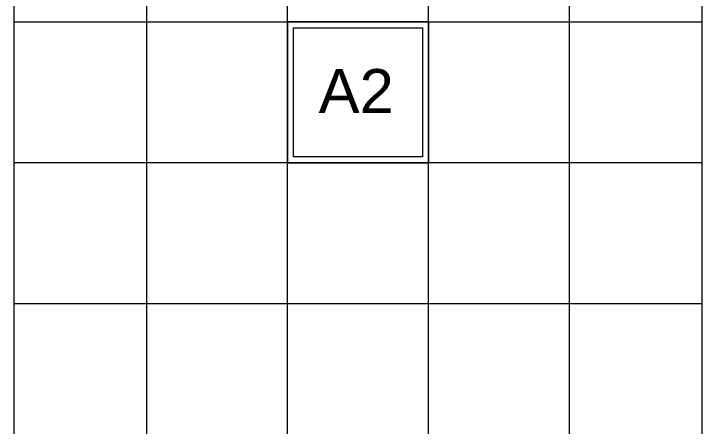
# Model space of a CAD drawing. Header units: inches. Extents: x -1427 to 2274, y -2183 to 260.
# Drawn here: x -710.7 to -593.4, y -2013.1 to -1942.8 of the extents above; entities that cross this region are included whole.
import ezdxf

# ---------------------------------------------------------------- set-up
doc = ezdxf.new("R2010")
doc.units = ezdxf.units.IN
doc.header["$MEASUREMENT"] = 0
for name, color, linetype, lineweight in [('A-CLNG', 13, 'Continuous', 9), ('A-CLNG-PATT', 13, 'Continuous', 9), ('E-LITE-EQPM', 33, 'Continuous', 9), ('E-LITE-EQPM-IDEN', 33, 'Continuous', 9), ('I-WALL', 2, 'Continuous', 9)]:
    doc.layers.add(name, color=color, linetype=linetype, lineweight=lineweight)
doc.styles.add('Arial', font='arial.ttf', dxfattribs={"height": 7.5})

# ---------------------------------------------------------------- blocks, each defined once
blk = doc.blocks.new('Rectangular Ceiling Light - Recessed - New 2_x2_ - FLAT LENS A1-2579099-Reflected Ceiling Plan')
at = {"layer": 'E-LITE-EQPM', "lineweight": 20}
for p, q in [((-12.74, -14.34), (-12.74, 9.66)), ((-12.74, 9.66), (11.26, 9.66)), ((11.26, 9.66), (11.26, -14.34)), ((-11.74, -13.34), (-11.74, 8.66)), ((-11.74, 8.66), (10.26, 8.66)), ((10.26, 8.66), (10.26, -13.34)), ((10.26, -13.34), (-11.74, -13.34)), ((11.26, -14.34), (-12.74, -14.34))]:
    blk.add_line(p, q, dxfattribs=at)

msp = doc.modelspace()

# ---------------------------------------------------------------- hatches: boundary and pattern name
at = {"layer": 'A-CLNG-PATT', "lineweight": 13}
h = msp.add_hatch(dxfattribs=at)
h.set_pattern_fill('FP_13', color=256, style=0, pattern_type=2)
h.set_pattern_definition([(90, (-664.066, -2016.185), (24, -1e-15), []), (0, (-664.066, -2016.185), (0, -24), [])])
h.paths.add_polyline_path([(-710.7, -2115.04), (-607.29, -2115.04), (-607.29, -2080.06), (-593.43, -2080.06), (-593.43, -1920.18), (-710.7, -1920.18), (-710.7, -2081.69)], flags=0)
h.paths.add_polyline_path([(-640.07, -2064.18), (-664.07, -2064.18), (-664.07, -2040.18), (-640.07, -2040.18)], flags=0)
h.paths.add_polyline_path([(-664.07, -1968.18), (-664.07, -1944.18), (-640.07, -1944.18), (-640.07, -1968.18)], flags=0)

# ---------------------------------------------------------------- linework, layer by layer
at = {"layer": 'A-CLNG', "lineweight": 13}
for p, q in [((-640.07, -1944.18), (-664.07, -1944.18)), ((-664.07, -1944.18), (-664.07, -1968.18)), ((-640.07, -1968.18), (-640.07, -1944.18)), ((-664.07, -1968.18), (-640.07, -1968.18))]:
    msp.add_line(p, q, dxfattribs=at)
at = {"layer": 'I-WALL', "color": 250, "lineweight": 20}
for p, q in [((-710.7, -1919.43), (-710.7, -2117.68)), ((-593.43, -2079.18), (-593.43, -1919.43))]:
    msp.add_line(p, q, dxfattribs=at)

# ---------------------------------------------------------------- block references
at = {"layer": 'E-LITE-EQPM', "lineweight": 20}
msp.add_blockref('Rectangular Ceiling Light - Recessed - New 2_x2_ - FLAT LENS A1-2579099-Reflected Ceiling Plan', (-651.33, -1953.84), dxfattribs=at)

# ---------------------------------------------------------------- texts
at = {"layer": 'E-LITE-EQPM-IDEN', "insert": (-658.78, -1952.23), "char_height": 7.5, "width": 16.059, "attachment_point": 1, "style": 'Arial'}
msp.add_mtext('A2', dxfattribs=at)

doc.saveas('drawing.dxf')
